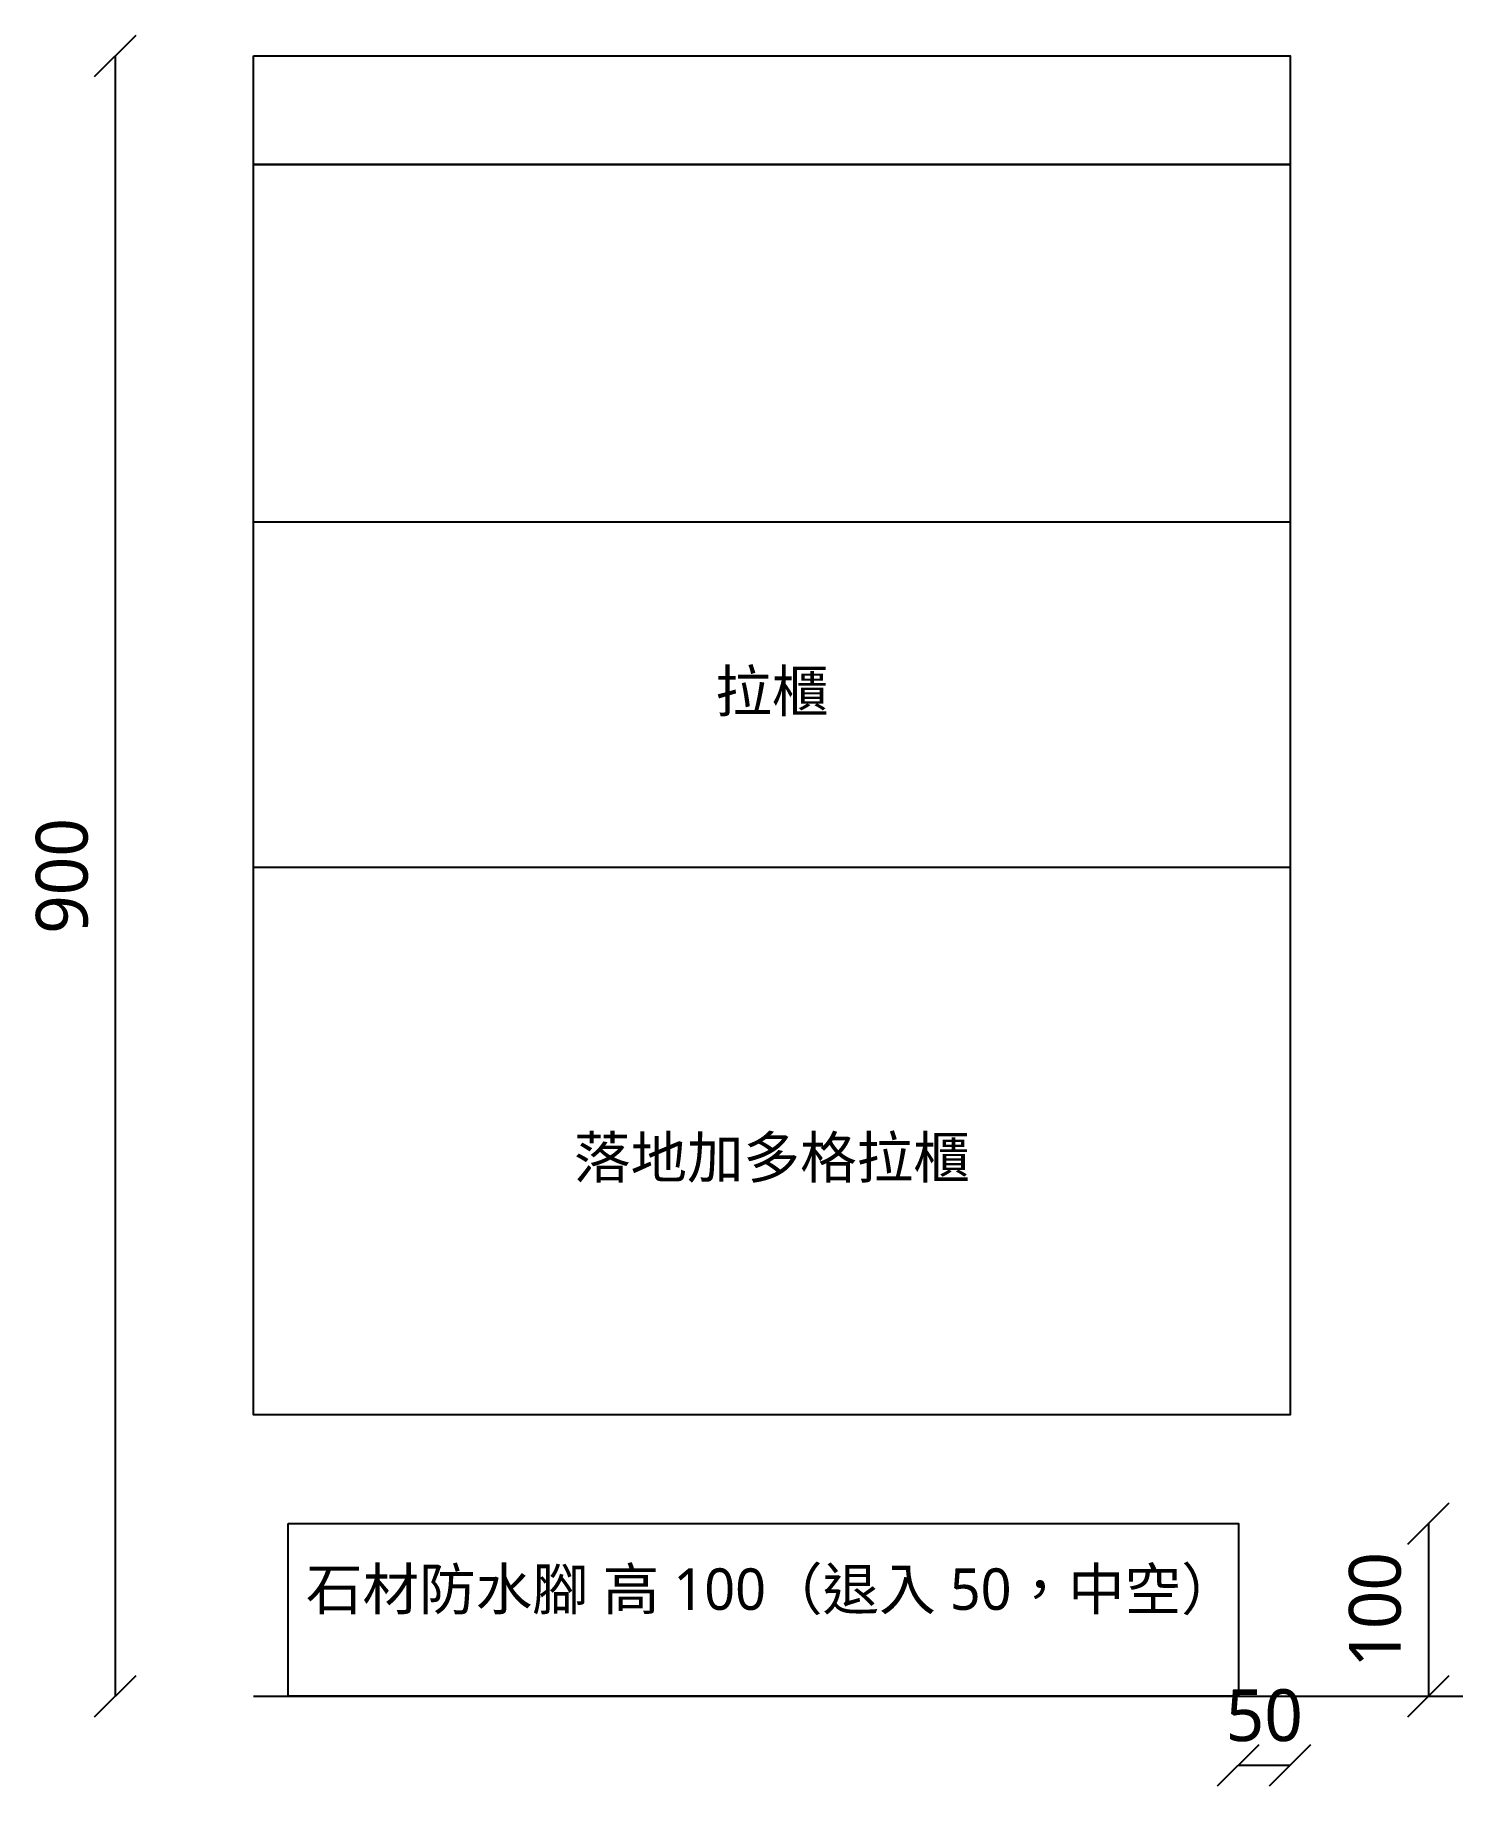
# Model space of a CAD drawing. Header units: millimetres. Extents: x -126 to 700, y -1002 to 12.
import ezdxf
from ezdxf.enums import TextEntityAlignment as Align

# ---------------------------------------------------------------- set-up
doc = ezdxf.new("R2010")
doc.units = ezdxf.units.MM
for name, color, linetype in [('DETAIL', 8, 'CONTINUOUS'), ('DIM', 30, 'CONTINUOUS'), ('FLOOR', 7, 'CONTINUOUS'), ('OUTLINE', 7, 'CONTINUOUS'), ('STONE', 8, 'CONTINUOUS'), ('TEXT', 7, 'CONTINUOUS')]:
    doc.layers.add(name, color=color, linetype=linetype)
doc.styles.add('CJK', font='msjh.ttc')

msp = doc.modelspace()

# ---------------------------------------------------------------- linework, layer by layer
at = {"layer": 'DETAIL'}
for points in [[(0, -270), (600, -270)], [(0, -470), (600, -470)]]:
    msp.add_lwpolyline(points, dxfattribs=at)
at = {"layer": 'DIM'}
for points in [[(-92, -12), (-68, 12)], [(-80, 0), (-80, -950)], [(668, -862), (692, -838)], [(680, -850), (680, -950)], [(-92, -962), (-68, -938)], [(668, -962), (692, -938)], [(558, -1002), (582, -978)], [(588, -1002), (612, -978)], [(570, -990), (600, -990)]]:
    msp.add_lwpolyline(points, dxfattribs=at)
at = {"layer": 'FLOOR'}
msp.add_lwpolyline([(0, -950), (700, -950)], dxfattribs=at)
at = {"layer": 'OUTLINE'}
for points in [[(0, 0), (600, 0), (600, -63), (0, -63)], [(0, -63), (600, -63), (600, -787), (0, -787)]]:
    msp.add_lwpolyline(points, close=True, dxfattribs=at)
at = {"layer": 'STONE'}
msp.add_lwpolyline([(20, -850), (570, -850), (570, -950), (20, -950)], close=True, dxfattribs=at)

# ---------------------------------------------------------------- texts
at = {"layer": 'DIM', "style": 'CJK'}
for s, p in [('900', (-96, -475)), ('100', (664, -900))]:
    msp.add_text(s, height=30, rotation=90, dxfattribs=at).set_placement(p, align=Align.CENTER)
msp.add_text('50', height=30, dxfattribs=at).set_placement((585, -976), align=Align.CENTER)
at = {"layer": 'TEXT', "style": 'CJK'}
for s, p in [('拉櫃', (300, -380)), ('落地加多格拉櫃', (300, -650)), ('石材防水腳 高 100（退入 50，中空）', (300, -900))]:
    msp.add_text(s, height=24, dxfattribs=at).set_placement(p, align=Align.CENTER)

doc.saveas('drawing.dxf')
